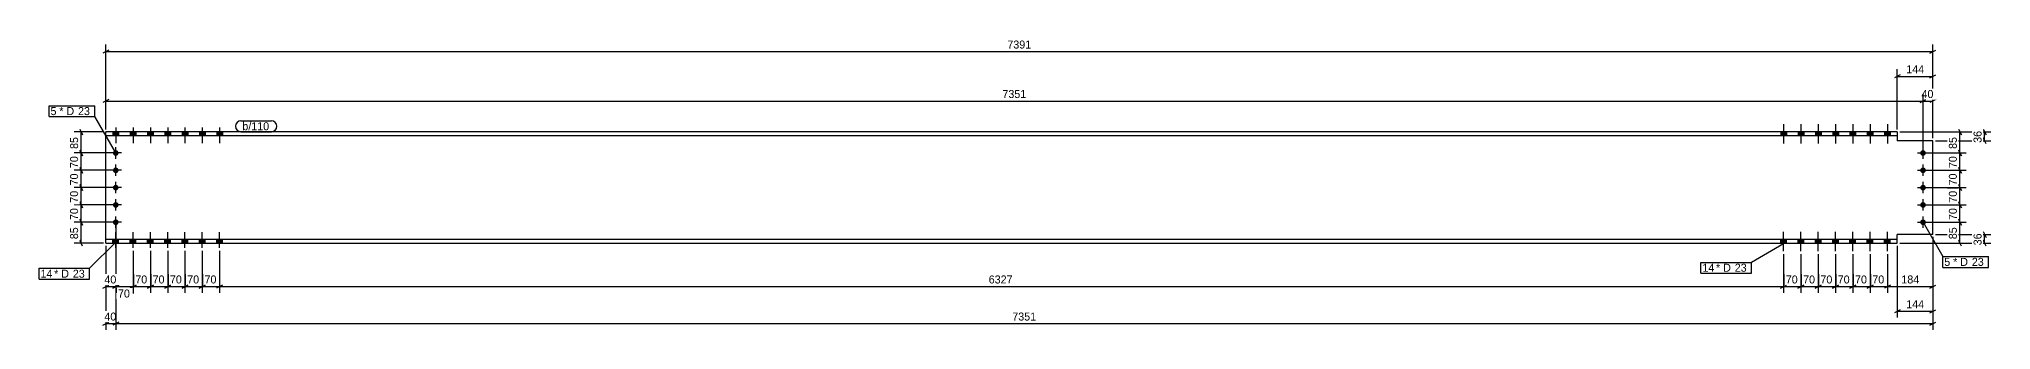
# Model space of a CAD drawing. Header units: millimetres. Extents: x 26 to 20689, y 32 to 1208.
# Drawn here: x 12793 to 20689, y 32 to 1208 of the extents above; entities that cross this region are included whole.
import ezdxf

# ---------------------------------------------------------------- set-up
doc = ezdxf.new("R2010")
doc.units = ezdxf.units.MM
doc.styles.add('Comic Sans MS', font='COMIC.TTF', dxfattribs={"height": 0.2})

msp = doc.modelspace()

# ---------------------------------------------------------------- hatches: boundary and pattern name
at = {"linetype": 'Continuous'}
for points in [[(13092.1, 818), (13115.1, 818), (13115.1, 832.6), (13092.1, 832.6)], [(13092.1, 818), (13115.1, 818), (13115.1, 832.6), (13092.1, 832.6)], [(13162.1, 818), (13185.1, 818), (13185.1, 832.6), (13162.1, 832.6)], [(13162.1, 818), (13185.1, 818), (13185.1, 832.6), (13162.1, 832.6)], [(13232.1, 818), (13255.1, 818), (13255.1, 832.6), (13232.1, 832.6)], [(13232.1, 818), (13255.1, 818), (13255.1, 832.6), (13232.1, 832.6)], [(13302.1, 818), (13325.1, 818), (13325.1, 832.6), (13302.1, 832.6)], [(13302.1, 818), (13325.1, 818), (13325.1, 832.6), (13302.1, 832.6)], [(13372.1, 818), (13395.1, 818), (13395.1, 832.6), (13372.1, 832.6)], [(13372.1, 818), (13395.1, 818), (13395.1, 832.6), (13372.1, 832.6)], [(13442.1, 818), (13465.1, 818), (13465.1, 832.6), (13442.1, 832.6)], [(13442.1, 818), (13465.1, 818), (13465.1, 832.6), (13442.1, 832.6)], [(13512.1, 818), (13535.1, 818), (13535.1, 832.6), (13512.1, 832.6)], [(13512.1, 818), (13535.1, 818), (13535.1, 832.6), (13512.1, 832.6)], [(19861.9, 832.6), (19838.9, 832.6), (19838.9, 818), (19861.9, 818)], [(19861.9, 832.6), (19838.9, 832.6), (19838.9, 818), (19861.9, 818)], [(19931.9, 832.6), (19908.9, 832.6), (19908.9, 818), (19931.9, 818)], [(19931.9, 832.6), (19908.9, 832.6), (19908.9, 818), (19931.9, 818)], [(20001.9, 832.6), (19978.9, 832.6), (19978.9, 818), (20001.9, 818)], [(20001.9, 832.6), (19978.9, 832.6), (19978.9, 818), (20001.9, 818)], [(20071.9, 832.6), (20048.9, 832.6), (20048.9, 818), (20071.9, 818)], [(20071.9, 832.6), (20048.9, 832.6), (20048.9, 818), (20071.9, 818)], [(20141.9, 832.6), (20118.9, 832.6), (20118.9, 818), (20141.9, 818)], [(20141.9, 832.6), (20118.9, 832.6), (20118.9, 818), (20141.9, 818)], [(20211.9, 832.6), (20188.9, 832.6), (20188.9, 818), (20211.9, 818)], [(20211.9, 832.6), (20188.9, 832.6), (20188.9, 818), (20211.9, 818)], [(20281.9, 832.6), (20258.9, 832.6), (20258.9, 818), (20281.9, 818)], [(20281.9, 832.6), (20258.9, 832.6), (20258.9, 818), (20281.9, 818)], [(13092.1, 747.6, -1), (13115.1, 747.6, -1)], [(20402.9, 747.6, -1), (20425.9, 747.6, -1)], [(13092.1, 677.6, -1), (13115.1, 677.6, -1)], [(20402.9, 677.6, -1), (20425.9, 677.6, -1)], [(13092.1, 607.6, -1), (13115.1, 607.6, -1)], [(20402.9, 607.6, -1), (20425.9, 607.6, -1)], [(13092.1, 537.6, -1), (13115.1, 537.6, -1)], [(13092.1, 467.6, -1), (13115.1, 467.6, -1)], [(20402.9, 537.6, -1), (20425.9, 537.6, -1)], [(20402.9, 467.6, -1), (20425.9, 467.6, -1)], [(13092.1, 382.6), (13115.1, 382.6), (13115.1, 397.2), (13092.1, 397.2)], [(13092.1, 382.6), (13115.1, 382.6), (13115.1, 397.2), (13092.1, 397.2)], [(13162.1, 382.6), (13185.1, 382.6), (13185.1, 397.2), (13162.1, 397.2)], [(13162.1, 382.6), (13185.1, 382.6), (13185.1, 397.2), (13162.1, 397.2)], [(13232.1, 382.6), (13255.1, 382.6), (13255.1, 397.2), (13232.1, 397.2)], [(13232.1, 382.6), (13255.1, 382.6), (13255.1, 397.2), (13232.1, 397.2)], [(13302.1, 382.6), (13325.1, 382.6), (13325.1, 397.2), (13302.1, 397.2)], [(13302.1, 382.6), (13325.1, 382.6), (13325.1, 397.2), (13302.1, 397.2)], [(13372.1, 382.6), (13395.1, 382.6), (13395.1, 397.2), (13372.1, 397.2)], [(13372.1, 382.6), (13395.1, 382.6), (13395.1, 397.2), (13372.1, 397.2)], [(13442.1, 382.6), (13465.1, 382.6), (13465.1, 397.2), (13442.1, 397.2)], [(13442.1, 382.6), (13465.1, 382.6), (13465.1, 397.2), (13442.1, 397.2)], [(13512.1, 382.6), (13535.1, 382.6), (13535.1, 397.2), (13512.1, 397.2)], [(13512.1, 382.6), (13535.1, 382.6), (13535.1, 397.2), (13512.1, 397.2)], [(19861.9, 397.2), (19838.9, 397.2), (19838.9, 382.6), (19861.9, 382.6)], [(19861.9, 397.2), (19838.9, 397.2), (19838.9, 382.6), (19861.9, 382.6)], [(19931.9, 397.2), (19908.9, 397.2), (19908.9, 382.6), (19931.9, 382.6)], [(19931.9, 397.2), (19908.9, 397.2), (19908.9, 382.6), (19931.9, 382.6)], [(20001.9, 397.2), (19978.9, 397.2), (19978.9, 382.6), (20001.9, 382.6)], [(20001.9, 397.2), (19978.9, 397.2), (19978.9, 382.6), (20001.9, 382.6)], [(20071.9, 397.2), (20048.9, 397.2), (20048.9, 382.6), (20071.9, 382.6)], [(20071.9, 397.2), (20048.9, 397.2), (20048.9, 382.6), (20071.9, 382.6)], [(20141.9, 397.2), (20118.9, 397.2), (20118.9, 382.6), (20141.9, 382.6)], [(20141.9, 397.2), (20118.9, 397.2), (20118.9, 382.6), (20141.9, 382.6)], [(20211.9, 397.2), (20188.9, 397.2), (20188.9, 382.6), (20211.9, 382.6)], [(20211.9, 397.2), (20188.9, 397.2), (20188.9, 382.6), (20211.9, 382.6)], [(20281.9, 397.2), (20258.9, 397.2), (20258.9, 382.6), (20281.9, 382.6)], [(20281.9, 397.2), (20258.9, 397.2), (20258.9, 382.6), (20281.9, 382.6)]]:
    msp.add_hatch(color=3, dxfattribs=at).paths.add_polyline_path(points)

# ---------------------------------------------------------------- linework, layer by layer
at = {"color": 8, "linetype": 'Continuous'}
for p, q in [((13063.6, 842.6), (13063.6, 1186)), ((20454.4, 807), (20454.4, 1186)), ((13075.6, 1163.6), (13051.6, 1151.6)), ((13063.6, 1157.6), (20454.4, 1157.6)), ((20442.4, 1151.6), (20466.4, 1163.6)), ((20322.4, 1063.6), (20298.4, 1051.6)), ((20310.4, 842.6), (20310.4, 1086)), ((20310.4, 1057.6), (20454.4, 1057.6)), ((20442.4, 1051.6), (20466.4, 1063.6)), ((20454.4, 807), (20454.4, 1086)), ((13075.6, 963.6), (13051.6, 951.6)), ((13063.6, 842.6), (13063.6, 986)), ((20402.4, 951.6), (20426.4, 963.6)), ((20414.4, 757.6), (20414.4, 986)), ((20414.4, 957.6), (20454.4, 957.6)), ((20466.4, 963.6), (20442.4, 951.6)), ((20454.4, 807), (20454.4, 986)), ((13053.6, 832.6), (12935.2, 832.6)), ((12957.6, 844.6), (12969.6, 820.6)), ((12963.6, 747.6), (12963.6, 832.6)), ((20320.4, 832.6), (20689.2, 832.6)), ((20464.4, 797), (20689.2, 797)), ((20557.6, 844.6), (20569.6, 820.6)), ((20563.6, 747.6), (20563.6, 832.6)), ((20657.6, 844.6), (20669.6, 820.6)), ((20669.6, 785), (20657.6, 809)), ((20663.6, 797), (20663.6, 832.6)), ((13093.6, 747.6), (12935.2, 747.6)), ((12969.6, 735.6), (12957.6, 759.6)), ((20569.6, 735.6), (20557.6, 759.6)), ((13093.6, 677.6), (12935.2, 677.6)), ((12969.6, 665.6), (12957.6, 689.6)), ((20424.4, 677.6), (20589.2, 677.6)), ((20569.6, 665.6), (20557.6, 689.6)), ((13093.6, 607.6), (12935.2, 607.6)), ((12969.6, 595.6), (12957.6, 619.6)), ((20424.4, 607.6), (20589.2, 607.6)), ((20557.6, 619.6), (20569.6, 595.6)), ((20563.6, 537.6), (20563.6, 607.6)), ((13093.6, 537.6), (12935.2, 537.6)), ((12957.6, 549.6), (12969.6, 525.6)), ((12969.6, 455.6), (12957.6, 479.6)), ((12963.6, 467.6), (12963.6, 537.6)), ((20424.4, 537.6), (20589.2, 537.6)), ((20569.6, 525.6), (20557.6, 549.6)), ((20569.6, 455.6), (20557.6, 479.6)), ((13093.6, 467.6), (12935.2, 467.6)), ((13103.6, 457.6), (13103.6, 32)), ((13103.6, 457.6), (13103.6, 179.2)), ((20454.4, 408.2), (20454.4, 182)), ((20454.4, 408.2), (20454.4, 32)), ((20454.4, 408.2), (20454.4, 82)), ((20464.4, 418.2), (20689.2, 418.2)), ((20657.6, 430.2), (20669.6, 406.2)), ((20663.6, 382.6), (20663.6, 418.2)), ((13053.6, 382.6), (12935.2, 382.6)), ((12969.6, 370.6), (12957.6, 394.6)), ((13063.6, 372.6), (13063.6, 32)), ((13063.6, 372.6), (13063.6, 182)), ((13173.6, 352.4), (13173.6, 182)), ((13243.6, 352.4), (13243.6, 182)), ((13313.6, 352.4), (13313.6, 182)), ((13383.6, 352.4), (13383.6, 182)), ((13453.6, 352.4), (13453.6, 182)), ((13523.6, 352.4), (13523.6, 182)), ((13523.6, 352.4), (13523.6, 182)), ((19850.4, 337.9), (19850.4, 182)), ((19920.4, 337.9), (19920.4, 182)), ((19990.4, 337.9), (19990.4, 182)), ((20060.4, 337.9), (20060.4, 182)), ((20130.4, 337.9), (20130.4, 182)), ((20200.4, 337.9), (20200.4, 182)), ((20270.4, 337.9), (20270.4, 182)), ((20320.4, 382.6), (20689.2, 382.6)), ((20569.6, 370.6), (20557.6, 394.6)), ((20669.6, 370.6), (20657.6, 394.6)), ((13091.6, 201.6), (13115.6, 213.6)), ((13161.6, 201.6), (13185.6, 213.6)), ((13231.6, 201.6), (13255.6, 213.6)), ((13301.6, 201.6), (13325.6, 213.6)), ((13371.6, 201.6), (13395.6, 213.6)), ((13441.6, 201.6), (13465.6, 213.6)), ((13453.6, 207.6), (13523.6, 207.6)), ((13535.6, 213.6), (13511.6, 201.6)), ((13535.6, 213.6), (13511.6, 201.6)), ((19838.4, 201.6), (19862.4, 213.6)), ((19908.4, 201.6), (19932.4, 213.6)), ((19978.4, 201.6), (20002.4, 213.6)), ((20048.4, 201.6), (20072.4, 213.6)), ((20118.4, 201.6), (20142.4, 213.6)), ((20188.4, 201.6), (20212.4, 213.6)), ((20200.4, 207.6), (20270.4, 207.6)), ((20282.4, 213.6), (20258.4, 201.6)), ((20442.4, 201.6), (20466.4, 213.6)), ((20322.4, 113.6), (20298.4, 101.6)), ((20310.4, 107.6), (20454.4, 107.6)), ((20442.4, 101.6), (20466.4, 113.6)), ((13051.6, 51.6), (13075.6, 63.6)), ((13063.6, 57.6), (13103.6, 57.6)), ((13115.6, 63.6), (13091.6, 51.6)), ((20442.4, 51.6), (20466.4, 63.6))]:
    msp.add_line(p, q, dxfattribs=at)
at = {"color": 7, "linetype": 'Continuous'}
for p, q in [((13063.6, 382.6), (13063.6, 832.6)), ((20310.4, 832.6), (13063.6, 832.6)), ((13063.6, 818), (20310.4, 818)), ((20310.4, 832.6), (20310.4, 818)), ((20310.4, 818), (20310.4, 797)), ((20454.4, 797), (20310.4, 797)), ((20454.4, 418.2), (20454.4, 797)), ((20310.4, 397.2), (13063.6, 397.2)), ((20454.4, 418.2), (20310.4, 418.2)), ((20310.4, 382.6), (20310.4, 418.2)), ((13063.6, 382.6), (20310.4, 382.6))]:
    msp.add_line(p, q, dxfattribs=at)
at = {"color": 3, "linetype": 'Continuous'}
for p, q in [((13092.1, 832.6), (13092.1, 818)), ((13092.1, 832.6), (13092.1, 818)), ((13103.6, 850.8), (13103.6, 787.6)), ((13103.6, 850.8), (13103.6, 787.6)), ((13115.1, 832.6), (13115.1, 818)), ((13115.1, 832.6), (13115.1, 818)), ((13162.1, 832.6), (13162.1, 818)), ((13162.1, 832.6), (13162.1, 818)), ((13173.6, 850.8), (13173.6, 787.6)), ((13173.6, 850.8), (13173.6, 787.6)), ((13185.1, 832.6), (13185.1, 818)), ((13185.1, 832.6), (13185.1, 818)), ((13232.1, 832.6), (13232.1, 818)), ((13232.1, 832.6), (13232.1, 818)), ((13243.6, 850.8), (13243.6, 787.6)), ((13243.6, 850.8), (13243.6, 787.6)), ((13255.1, 832.6), (13255.1, 818)), ((13255.1, 832.6), (13255.1, 818)), ((13302.1, 832.6), (13302.1, 818)), ((13302.1, 832.6), (13302.1, 818)), ((13313.6, 850.8), (13313.6, 787.6)), ((13313.6, 850.8), (13313.6, 787.6)), ((13325.1, 832.6), (13325.1, 818)), ((13325.1, 832.6), (13325.1, 818)), ((13372.1, 832.6), (13372.1, 818)), ((13372.1, 832.6), (13372.1, 818)), ((13383.6, 850.8), (13383.6, 787.6)), ((13383.6, 850.8), (13383.6, 787.6)), ((13395.1, 832.6), (13395.1, 818)), ((13395.1, 832.6), (13395.1, 818)), ((13442.1, 832.6), (13442.1, 818)), ((13442.1, 832.6), (13442.1, 818)), ((13453.6, 850.8), (13453.6, 787.6)), ((13453.6, 850.8), (13453.6, 787.6)), ((13465.1, 832.6), (13465.1, 818)), ((13465.1, 832.6), (13465.1, 818)), ((13512.1, 832.6), (13512.1, 818)), ((13512.1, 832.6), (13512.1, 818)), ((13523.6, 850.8), (13523.6, 787.6)), ((13523.6, 850.8), (13523.6, 787.6)), ((13535.1, 832.6), (13535.1, 818)), ((13535.1, 832.6), (13535.1, 818)), ((19838.9, 832.6), (19838.9, 818)), ((19838.9, 832.6), (19838.9, 818)), ((19850.4, 864.8), (19850.4, 786.6)), ((19850.4, 864.8), (19850.4, 786.6)), ((19861.9, 832.6), (19861.9, 818)), ((19861.9, 832.6), (19861.9, 818)), ((19908.9, 832.6), (19908.9, 818)), ((19908.9, 832.6), (19908.9, 818)), ((19920.4, 864.8), (19920.4, 786.6)), ((19920.4, 864.8), (19920.4, 786.6)), ((19931.9, 832.6), (19931.9, 818)), ((19931.9, 832.6), (19931.9, 818)), ((19978.9, 832.6), (19978.9, 818)), ((19978.9, 832.6), (19978.9, 818)), ((19990.4, 864.8), (19990.4, 786.6)), ((19990.4, 864.8), (19990.4, 786.6)), ((20001.9, 832.6), (20001.9, 818)), ((20001.9, 832.6), (20001.9, 818)), ((20048.9, 832.6), (20048.9, 818)), ((20048.9, 832.6), (20048.9, 818)), ((20060.4, 864.8), (20060.4, 786.6)), ((20060.4, 864.8), (20060.4, 786.6)), ((20071.9, 832.6), (20071.9, 818)), ((20071.9, 832.6), (20071.9, 818)), ((20118.9, 832.6), (20118.9, 818)), ((20118.9, 832.6), (20118.9, 818)), ((20130.4, 864.8), (20130.4, 786.6)), ((20130.4, 864.8), (20130.4, 786.6)), ((20141.9, 832.6), (20141.9, 818)), ((20141.9, 832.6), (20141.9, 818)), ((20188.9, 832.6), (20188.9, 818)), ((20188.9, 832.6), (20188.9, 818)), ((20200.4, 864.8), (20200.4, 786.6)), ((20200.4, 864.8), (20200.4, 786.6)), ((20211.9, 832.6), (20211.9, 818)), ((20211.9, 832.6), (20211.9, 818)), ((20258.9, 832.6), (20258.9, 818)), ((20258.9, 832.6), (20258.9, 818)), ((20270.4, 864.8), (20270.4, 786.6)), ((20270.4, 864.8), (20270.4, 786.6)), ((20281.9, 832.6), (20281.9, 818)), ((20281.9, 832.6), (20281.9, 818)), ((13126.6, 747.6), (13080.6, 747.6)), ((13103.6, 724.6), (13103.6, 770.6)), ((20391.4, 747.6), (20437.4, 747.6)), ((20414.4, 724.6), (20414.4, 770.6)), ((13126.6, 677.6), (13080.6, 677.6)), ((13103.6, 654.6), (13103.6, 700.6)), ((20391.4, 677.6), (20437.4, 677.6)), ((20414.4, 654.6), (20414.4, 700.6)), ((13126.6, 607.6), (13080.6, 607.6)), ((13103.6, 584.6), (13103.6, 630.6)), ((13103.6, 514.6), (13103.6, 560.6)), ((20391.4, 607.6), (20437.4, 607.6)), ((20414.4, 584.6), (20414.4, 630.6)), ((20414.4, 514.6), (20414.4, 560.6)), ((13126.6, 537.6), (13080.6, 537.6)), ((13103.6, 444.6), (13103.6, 490.6)), ((20391.4, 537.6), (20437.4, 537.6)), ((20414.4, 444.6), (20414.4, 490.6)), ((13126.6, 467.6), (13080.6, 467.6)), ((13092.1, 382.6), (13092.1, 397.2)), ((13092.1, 382.6), (13092.1, 397.2)), ((13103.6, 364.4), (13103.6, 427.6)), ((13103.6, 364.4), (13103.6, 427.6)), ((13115.1, 382.6), (13115.1, 397.2)), ((13115.1, 382.6), (13115.1, 397.2)), ((13162.1, 382.6), (13162.1, 397.2)), ((13162.1, 382.6), (13162.1, 397.2)), ((13173.6, 364.4), (13173.6, 427.6)), ((13173.6, 364.4), (13173.6, 427.6)), ((13185.1, 382.6), (13185.1, 397.2)), ((13185.1, 382.6), (13185.1, 397.2)), ((13232.1, 382.6), (13232.1, 397.2)), ((13232.1, 382.6), (13232.1, 397.2)), ((13243.6, 364.4), (13243.6, 427.6)), ((13243.6, 364.4), (13243.6, 427.6)), ((13255.1, 382.6), (13255.1, 397.2)), ((13255.1, 382.6), (13255.1, 397.2)), ((13302.1, 382.6), (13302.1, 397.2)), ((13302.1, 382.6), (13302.1, 397.2)), ((13313.6, 364.4), (13313.6, 427.6)), ((13313.6, 364.4), (13313.6, 427.6)), ((13325.1, 382.6), (13325.1, 397.2)), ((13325.1, 382.6), (13325.1, 397.2)), ((13372.1, 382.6), (13372.1, 397.2)), ((13372.1, 382.6), (13372.1, 397.2)), ((13383.6, 364.4), (13383.6, 427.6)), ((13383.6, 364.4), (13383.6, 427.6)), ((13395.1, 382.6), (13395.1, 397.2)), ((13395.1, 382.6), (13395.1, 397.2)), ((13442.1, 382.6), (13442.1, 397.2)), ((13442.1, 382.6), (13442.1, 397.2)), ((13453.6, 364.4), (13453.6, 427.6)), ((13453.6, 364.4), (13453.6, 427.6)), ((13465.1, 382.6), (13465.1, 397.2)), ((13465.1, 382.6), (13465.1, 397.2)), ((13512.1, 382.6), (13512.1, 397.2)), ((13512.1, 382.6), (13512.1, 397.2)), ((13523.6, 364.4), (13523.6, 427.6)), ((13523.6, 364.4), (13523.6, 427.6)), ((13535.1, 382.6), (13535.1, 397.2)), ((13535.1, 382.6), (13535.1, 397.2)), ((19838.9, 382.6), (19838.9, 397.2)), ((19838.9, 382.6), (19838.9, 397.2)), ((19850.4, 350.4), (19850.4, 428.6)), ((19850.4, 350.4), (19850.4, 428.6)), ((19861.9, 382.6), (19861.9, 397.2)), ((19861.9, 382.6), (19861.9, 397.2)), ((19908.9, 382.6), (19908.9, 397.2)), ((19908.9, 382.6), (19908.9, 397.2)), ((19920.4, 350.4), (19920.4, 428.6)), ((19920.4, 350.4), (19920.4, 428.6)), ((19931.9, 382.6), (19931.9, 397.2)), ((19931.9, 382.6), (19931.9, 397.2)), ((19978.9, 382.6), (19978.9, 397.2)), ((19978.9, 382.6), (19978.9, 397.2)), ((19990.4, 350.4), (19990.4, 428.6)), ((19990.4, 350.4), (19990.4, 428.6)), ((20001.9, 382.6), (20001.9, 397.2)), ((20001.9, 382.6), (20001.9, 397.2)), ((20048.9, 382.6), (20048.9, 397.2)), ((20048.9, 382.6), (20048.9, 397.2)), ((20060.4, 350.4), (20060.4, 428.6)), ((20060.4, 350.4), (20060.4, 428.6)), ((20071.9, 382.6), (20071.9, 397.2)), ((20071.9, 382.6), (20071.9, 397.2)), ((20118.9, 382.6), (20118.9, 397.2)), ((20118.9, 382.6), (20118.9, 397.2)), ((20130.4, 350.4), (20130.4, 428.6)), ((20130.4, 350.4), (20130.4, 428.6)), ((20141.9, 382.6), (20141.9, 397.2)), ((20141.9, 382.6), (20141.9, 397.2)), ((20188.9, 382.6), (20188.9, 397.2)), ((20188.9, 382.6), (20188.9, 397.2)), ((20200.4, 350.4), (20200.4, 428.6)), ((20200.4, 350.4), (20200.4, 428.6)), ((20211.9, 382.6), (20211.9, 397.2)), ((20211.9, 382.6), (20211.9, 397.2)), ((20258.9, 382.6), (20258.9, 397.2)), ((20258.9, 382.6), (20258.9, 397.2)), ((20270.4, 350.4), (20270.4, 428.6)), ((20270.4, 350.4), (20270.4, 428.6)), ((20281.9, 382.6), (20281.9, 397.2)), ((20281.9, 382.6), (20281.9, 397.2)), ((20391.4, 467.6), (20437.4, 467.6))]:
    msp.add_line(p, q, dxfattribs=at)

# ---------------------------------------------------------------- wipeouts: each hides what was drawn before it
at = {"color": 0}
for points in [[(12865.5, 900.8), (12865.5, 932.8), (12839.5, 932.8), (12839.5, 900.8)], [(20526.5, 291), (20526.5, 323), (20500.4, 323), (20500.4, 291)], [(12844.5, 243.3), (12844.5, 275.3), (12799.2, 275.3), (12799.2, 243.3)], [(19567.4, 267.4), (19567.4, 299.4), (19522.1, 299.4), (19522.1, 267.4)]]:
    msp.add_wipeout(points, dxfattribs=at)

# ---------------------------------------------------------------- next in the draw order: wipeouts: each hides what was drawn before it
for points in [[(16814.1, 1163.6), (16814.1, 1208.4), (16703.9, 1208.4), (16703.9, 1163.6)], [(20424.5, 1063.6), (20424.5, 1108.4), (20340.3, 1108.4), (20340.3, 1063.6)], [(20466.9, 963.6), (20466.9, 1008.4), (20401.9, 1008.4), (20401.9, 963.6)], [(12865.5, 900.8), (12865.5, 932.8), (12839.5, 932.8), (12839.5, 900.8)], [(13727.3, 839.6), (13727.3, 871.6), (13615.6, 871.6), (13615.6, 839.6)], [(12957.6, 822.6), (12912.8, 822.6), (12912.8, 757.6), (12957.6, 757.6)], [(20657.6, 847.3), (20612.8, 847.3), (20612.8, 782.3), (20657.6, 782.3)], [(20557.6, 605.1), (20512.8, 605.1), (20512.8, 540.1), (20557.6, 540.1)], [(12957.6, 535.1), (12912.8, 535.1), (12912.8, 470.1), (12957.6, 470.1)], [(20657.6, 432.9), (20612.8, 432.9), (20612.8, 367.9), (20657.6, 367.9)], [(20526.5, 291), (20526.5, 323), (20500.4, 323), (20500.4, 291)], [(12844.5, 243.3), (12844.5, 275.3), (12799.2, 275.3), (12799.2, 243.3)], [(19567.4, 267.4), (19567.4, 299.4), (19522.1, 299.4), (19522.1, 267.4)], [(20267.9, 213.6), (20267.9, 258.4), (20202.9, 258.4), (20202.9, 213.6)], [(13116.1, 63.6), (13116.1, 108.4), (13051.2, 108.4), (13051.2, 63.6)]]:
    msp.add_wipeout(points, dxfattribs=at)

# ---------------------------------------------------------------- next in the draw order: linework, layer by layer
at = {"color": 8, "linetype": 'Continuous'}
for p, q in [((13063.6, 957.6), (20414.4, 957.6)), ((20402.4, 951.6), (20426.4, 963.6)), ((20414.4, 757.6), (20414.4, 986)), ((20320.4, 832.6), (20589.2, 832.6)), ((13093.6, 747.6), (12935.2, 747.6)), ((12957.6, 759.6), (12969.6, 735.6)), ((12963.6, 677.6), (12963.6, 747.6)), ((20424.4, 747.6), (20589.2, 747.6)), ((20424.4, 607.6), (20589.2, 607.6)), ((20569.6, 595.6), (20557.6, 619.6)), ((13093.6, 537.6), (12935.2, 537.6)), ((12969.6, 525.6), (12957.6, 549.6)), ((12957.6, 479.6), (12969.6, 455.6)), ((20424.4, 537.6), (20589.2, 537.6)), ((20557.6, 549.6), (20569.6, 525.6)), ((20563.6, 467.6), (20563.6, 537.6)), ((13093.6, 467.6), (12935.2, 467.6)), ((12963.6, 382.6), (12963.6, 467.6)), ((13103.6, 457.6), (13103.6, 32)), ((20424.4, 467.6), (20589.2, 467.6)), ((20200.4, 337.9), (20200.4, 182)), ((20270.4, 337.9), (20270.4, 182)), ((20320.4, 382.6), (20589.2, 382.6)), ((20130.4, 207.6), (20200.4, 207.6)), ((20212.4, 213.6), (20188.4, 201.6)), ((20282.4, 213.6), (20258.4, 201.6)), ((20270.4, 207.6), (20454.4, 207.6)), ((13115.6, 63.6), (13091.6, 51.6)), ((13103.6, 57.6), (20454.4, 57.6))]:
    msp.add_line(p, q, dxfattribs=at)
at = {"color": 7, "linetype": 'Continuous'}
for p, q in [((12833.5, 894.8), (12833.5, 938.8)), ((20494.4, 285), (20494.4, 329)), ((12793.2, 237.3), (12793.2, 281.3)), ((19516.1, 261.4), (19516.1, 305.4))]:
    msp.add_line(p, q, dxfattribs=at)

# ---------------------------------------------------------------- next in the draw order: texts
at = {"color": 3, "style": 'Comic Sans MS'}
for s, p in [('7391', (16710.3, 1170)), ('144', (20346.7, 1070)), ('40', (20408.3, 970)), ('70', (20209.3, 220)), ('40', (13057.6, 70))]:
    msp.add_text(s, height=32.38, dxfattribs=at).set_placement(p)
for s, p in [('85', (12951.2, 764)), ('36', (20651.2, 788.7)), ('70', (20551.2, 546.5)), ('70', (12951.2, 476.5)), ('36', (20651.2, 374.3))]:
    msp.add_text(s, height=32.38, rotation=90.00021, dxfattribs=at).set_placement(p)

# ---------------------------------------------------------------- next in the draw order: wipeouts: each hides what was drawn before it
at = {"color": 0}
for points in [[(12941.3, 900.8), (12941.3, 932.8), (12875.1, 932.8), (12875.1, 900.8)], [(13727.3, 839.6), (13727.3, 871.6), (13615.6, 871.6), (13615.6, 839.6)], [(20602.3, 291), (20602.3, 323), (20536.1, 323), (20536.1, 291)], [(12920.2, 243.3), (12920.2, 275.3), (12854.1, 275.3), (12854.1, 243.3)], [(19643.2, 267.4), (19643.2, 299.4), (19577, 299.4), (19577, 267.4)]]:
    msp.add_wipeout(points, dxfattribs=at)

# ---------------------------------------------------------------- next in the draw order: linework, layer by layer
at = {"color": 7, "linetype": 'Continuous'}
for p, q in [((13609.6, 877.6), (13733.3, 877.6)), ((13609.6, 833.6), (13733.3, 833.6))]:
    msp.add_line(p, q, dxfattribs=at)
for centre, start, end in [((13609.6, 855.6), 90, 270), ((13733.3, 855.6), 270, 90)]:
    msp.add_arc(centre, 22, start, end, dxfattribs=at)

# ---------------------------------------------------------------- next in the draw order: texts
at = {"color": 3, "style": 'Comic Sans MS'}
msp.add_text('b/110', height=32.38, dxfattribs=at).set_placement((13615.6, 839.6))

# ---------------------------------------------------------------- next in the draw order: wipeouts: each hides what was drawn before it
at = {"color": 0}
for points in [[(16794.1, 963.6), (16794.1, 1008.4), (16683.9, 1008.4), (16683.9, 963.6)], [(12941.3, 900.8), (12941.3, 932.8), (12875.1, 932.8), (12875.1, 900.8)], [(20557.6, 822.6), (20512.8, 822.6), (20512.8, 757.6), (20557.6, 757.6)], [(12957.6, 745.1), (12912.8, 745.1), (12912.8, 680.1), (12957.6, 680.1)], [(20557.6, 535.1), (20512.8, 535.1), (20512.8, 470.1), (20557.6, 470.1)], [(12957.6, 457.6), (12912.8, 457.6), (12912.8, 392.6), (12957.6, 392.6)], [(20602.3, 291), (20602.3, 323), (20536.1, 323), (20536.1, 291)], [(12920.2, 243.3), (12920.2, 275.3), (12854.1, 275.3), (12854.1, 243.3)], [(19643.2, 267.4), (19643.2, 299.4), (19577, 299.4), (19577, 267.4)], [(20197.9, 213.6), (20197.9, 258.4), (20132.9, 258.4), (20132.9, 213.6)], [(20404.5, 213.6), (20404.5, 258.4), (20320.3, 258.4), (20320.3, 213.6)], [(16834.1, 63.6), (16834.1, 108.4), (16723.9, 108.4), (16723.9, 63.6)]]:
    msp.add_wipeout(points, dxfattribs=at)

# ---------------------------------------------------------------- next in the draw order: linework, layer by layer
at = {"color": 8, "linetype": 'Continuous'}
for p, q in [((20424.4, 747.6), (20589.2, 747.6)), ((20557.6, 759.6), (20569.6, 735.6)), ((20563.6, 677.6), (20563.6, 747.6)), ((13093.6, 677.6), (12935.2, 677.6)), ((12957.6, 689.6), (12969.6, 665.6)), ((12963.6, 607.6), (12963.6, 677.6)), ((20557.6, 479.6), (20569.6, 455.6)), ((20424.4, 467.6), (20589.2, 467.6)), ((20563.6, 382.6), (20563.6, 467.6)), ((20130.4, 337.9), (20130.4, 182)), ((20310.4, 372.6), (20310.4, 82)), ((20060.4, 207.6), (20130.4, 207.6)), ((20142.4, 213.6), (20118.4, 201.6))]:
    msp.add_line(p, q, dxfattribs=at)

# ---------------------------------------------------------------- next in the draw order: texts
at = {"color": 3, "style": 'Comic Sans MS'}
for s, height, p in [('7351', 32.38, (16690.3, 970)), ('5', 32.4, (12839.5, 900.8)), ('5', 32.4, (20500.4, 291)), ('14', 32.38, (12799.2, 243.3)), ('14', 32.38, (19522.1, 267.4)), ('70', 32.38, (20139.3, 220)), ('184', 32.38, (20326.7, 220)), ('7351', 32.38, (16730.3, 70))]:
    msp.add_text(s, height=height, dxfattribs=at).set_placement(p)
for s, p in [('85', (20551.2, 764)), ('70', (12951.2, 686.5)), ('70', (20551.2, 476.5)), ('85', (12951.2, 399))]:
    msp.add_text(s, height=32.38, rotation=90.00021, dxfattribs=at).set_placement(p)

# ---------------------------------------------------------------- next in the draw order: wipeouts: each hides what was drawn before it
at = {"color": 0}
for points in [[(13003, 900.8), (13003, 932.8), (12950.9, 932.8), (12950.9, 900.8)], [(20664, 291), (20664, 323), (20611.9, 323), (20611.9, 291)], [(12982, 243.3), (12982, 275.3), (12929.8, 275.3), (12929.8, 243.3)], [(19704.9, 267.4), (19704.9, 299.4), (19652.8, 299.4), (19652.8, 267.4)]]:
    msp.add_wipeout(points, dxfattribs=at)

# ---------------------------------------------------------------- next in the draw order: wipeouts: each hides what was drawn before it
for points in [[(13003, 900.8), (13003, 932.8), (12950.9, 932.8), (12950.9, 900.8)], [(20557.6, 745.1), (20512.8, 745.1), (20512.8, 680.1), (20557.6, 680.1)], [(12957.6, 675.1), (12912.8, 675.1), (12912.8, 610.1), (12957.6, 610.1)], [(20557.6, 457.6), (20512.8, 457.6), (20512.8, 392.6), (20557.6, 392.6)], [(20664, 291), (20664, 323), (20611.9, 323), (20611.9, 291)], [(12982, 243.3), (12982, 275.3), (12929.8, 275.3), (12929.8, 243.3)], [(19704.9, 267.4), (19704.9, 299.4), (19652.8, 299.4), (19652.8, 267.4)], [(20127.9, 213.6), (20127.9, 258.4), (20062.9, 258.4), (20062.9, 213.6)], [(20424.5, 113.6), (20424.5, 158.4), (20340.3, 158.4), (20340.3, 113.6)]]:
    msp.add_wipeout(points, dxfattribs=at)

# ---------------------------------------------------------------- next in the draw order: linework, layer by layer
at = {"color": 7, "linetype": 'Continuous'}
for p, q in [((12833.5, 938.8), (13018.6, 938.8)), ((12833.5, 894.8), (13018.6, 894.8)), ((13018.6, 894.8), (13018.6, 938.8)), ((13103.6, 747.6), (13018.6, 894.8)), ((20414.4, 467.6), (20494.4, 329)), ((19850.4, 380.4), (19720.5, 305.4)), ((20494.4, 329), (20679.6, 329)), ((20679.6, 285), (20679.6, 329)), ((12793.2, 281.3), (12997.6, 281.3)), ((12793.2, 237.3), (12997.6, 237.3)), ((12997.6, 237.3), (12997.6, 281.3)), ((19516.1, 305.4), (19720.5, 305.4)), ((19516.1, 261.4), (19720.5, 261.4)), ((19720.5, 261.4), (19720.5, 305.4)), ((20494.4, 285), (20679.6, 285))]:
    msp.add_line(p, q, dxfattribs=at)
at = {"color": 8, "linetype": 'Continuous'}
for p, q in [((20424.4, 677.6), (20589.2, 677.6)), ((20557.6, 689.6), (20569.6, 665.6)), ((20563.6, 607.6), (20563.6, 677.6)), ((13093.6, 607.6), (12935.2, 607.6)), ((12957.6, 619.6), (12969.6, 595.6)), ((12963.6, 537.6), (12963.6, 607.6)), ((20060.4, 337.9), (20060.4, 182)), ((19990.4, 207.6), (20060.4, 207.6)), ((20072.4, 213.6), (20048.4, 201.6))]:
    msp.add_line(p, q, dxfattribs=at)

# ---------------------------------------------------------------- next in the draw order: texts
at = {"color": 3, "style": 'Comic Sans MS'}
for s, p in [('* D', (12875.1, 900.8)), ('23', (12950.9, 900.8)), ('* D', (20536.1, 291)), ('23', (20611.9, 291)), ('* D', (12854.1, 243.3)), ('23', (12929.8, 243.3)), ('* D', (19577, 267.4)), ('23', (19652.8, 267.4)), ('70', (20069.3, 220)), ('144', (20346.7, 120))]:
    msp.add_text(s, height=32.38, dxfattribs=at).set_placement(p)
for s, p in [('70', (20551.2, 686.5)), ('70', (12951.2, 616.5)), ('85', (20551.2, 399))]:
    msp.add_text(s, height=32.38, rotation=90.00021, dxfattribs=at).set_placement(p)

# ---------------------------------------------------------------- next in the draw order: wipeouts: each hides what was drawn before it
at = {"color": 0}
for points in [[(20557.6, 675.1), (20512.8, 675.1), (20512.8, 610.1), (20557.6, 610.1)], [(12957.6, 605.1), (12912.8, 605.1), (12912.8, 540.1), (12957.6, 540.1)], [(20057.9, 213.6), (20057.9, 258.4), (19992.9, 258.4), (19992.9, 213.6)]]:
    msp.add_wipeout(points, dxfattribs=at)

# ---------------------------------------------------------------- next in the draw order: linework, layer by layer
at = {"color": 8, "linetype": 'Continuous'}
for p, q in [((19990.4, 337.9), (19990.4, 182)), ((19920.4, 207.6), (19990.4, 207.6)), ((20002.4, 213.6), (19978.4, 201.6))]:
    msp.add_line(p, q, dxfattribs=at)

# ---------------------------------------------------------------- next in the draw order: texts
at = {"color": 3, "style": 'Comic Sans MS'}
for p in [(20551.2, 616.5), (12951.2, 546.5)]:
    msp.add_text('70', height=32.38, rotation=90.00021, dxfattribs=at).set_placement(p)
msp.add_text('70', height=32.38, dxfattribs=at).set_placement((19999.3, 220))

# ---------------------------------------------------------------- next in the draw order: wipeouts: each hides what was drawn before it
at = {"color": 0}
msp.add_wipeout([(19987.9, 213.6), (19987.9, 258.4), (19922.9, 258.4), (19922.9, 213.6)], dxfattribs=at)

# ---------------------------------------------------------------- next in the draw order: linework, layer by layer
at = {"color": 8, "linetype": 'Continuous'}
for p, q in [((19920.4, 337.9), (19920.4, 182)), ((19850.4, 207.6), (19920.4, 207.6)), ((19932.4, 213.6), (19908.4, 201.6))]:
    msp.add_line(p, q, dxfattribs=at)

# ---------------------------------------------------------------- next in the draw order: texts
at = {"color": 3, "style": 'Comic Sans MS'}
msp.add_text('70', height=32.38, dxfattribs=at).set_placement((19929.3, 220))

# ---------------------------------------------------------------- next in the draw order: wipeouts: each hides what was drawn before it
at = {"color": 0}
msp.add_wipeout([(19917.9, 213.6), (19917.9, 258.4), (19852.9, 258.4), (19852.9, 213.6)], dxfattribs=at)

# ---------------------------------------------------------------- next in the draw order: linework, layer by layer
at = {"color": 8, "linetype": 'Continuous'}
for p, q in [((19850.4, 337.9), (19850.4, 182)), ((13523.6, 207.6), (19850.4, 207.6)), ((19838.4, 201.6), (19862.4, 213.6))]:
    msp.add_line(p, q, dxfattribs=at)

# ---------------------------------------------------------------- next in the draw order: texts
at = {"color": 3, "style": 'Comic Sans MS'}
msp.add_text('70', height=32.38, dxfattribs=at).set_placement((19859.3, 220))

# ---------------------------------------------------------------- next in the draw order: wipeouts: each hides what was drawn before it
at = {"color": 0}
for points in [[(13521.1, 213.6), (13521.1, 258.4), (13456.2, 258.4), (13456.2, 213.6)], [(16745.5, 213.6), (16745.5, 258.4), (16628.5, 258.4), (16628.5, 213.6)]]:
    msp.add_wipeout(points, dxfattribs=at)

# ---------------------------------------------------------------- next in the draw order: linework, layer by layer
at = {"color": 8, "linetype": 'Continuous'}
for p, q in [((13453.6, 352.4), (13453.6, 182)), ((13383.6, 207.6), (13453.6, 207.6)), ((13465.6, 213.6), (13441.6, 201.6))]:
    msp.add_line(p, q, dxfattribs=at)

# ---------------------------------------------------------------- next in the draw order: texts
at = {"color": 3, "style": 'Comic Sans MS'}
for s, p in [('70', (13462.6, 220)), ('6327', (16634.9, 220))]:
    msp.add_text(s, height=32.38, dxfattribs=at).set_placement(p)

# ---------------------------------------------------------------- next in the draw order: wipeouts: each hides what was drawn before it
at = {"color": 0}
msp.add_wipeout([(13451.1, 213.6), (13451.1, 258.4), (13386.2, 258.4), (13386.2, 213.6)], dxfattribs=at)

# ---------------------------------------------------------------- next in the draw order: linework, layer by layer
at = {"color": 8, "linetype": 'Continuous'}
for p, q in [((13383.6, 352.4), (13383.6, 182)), ((13313.6, 207.6), (13383.6, 207.6)), ((13395.6, 213.6), (13371.6, 201.6))]:
    msp.add_line(p, q, dxfattribs=at)

# ---------------------------------------------------------------- next in the draw order: texts
at = {"color": 3, "style": 'Comic Sans MS'}
msp.add_text('70', height=32.38, dxfattribs=at).set_placement((13392.6, 220))

# ---------------------------------------------------------------- next in the draw order: wipeouts: each hides what was drawn before it
at = {"color": 0}
msp.add_wipeout([(13381.1, 213.6), (13381.1, 258.4), (13316.2, 258.4), (13316.2, 213.6)], dxfattribs=at)

# ---------------------------------------------------------------- next in the draw order: linework, layer by layer
at = {"color": 8, "linetype": 'Continuous'}
for p, q in [((13313.6, 352.4), (13313.6, 182)), ((13243.6, 207.6), (13313.6, 207.6)), ((13325.6, 213.6), (13301.6, 201.6))]:
    msp.add_line(p, q, dxfattribs=at)

# ---------------------------------------------------------------- next in the draw order: texts
at = {"color": 3, "style": 'Comic Sans MS'}
msp.add_text('70', height=32.38, dxfattribs=at).set_placement((13322.6, 220))

# ---------------------------------------------------------------- next in the draw order: wipeouts: each hides what was drawn before it
at = {"color": 0}
msp.add_wipeout([(13311.1, 213.6), (13311.1, 258.4), (13246.2, 258.4), (13246.2, 213.6)], dxfattribs=at)

# ---------------------------------------------------------------- next in the draw order: linework, layer by layer
at = {"color": 8, "linetype": 'Continuous'}
for p, q in [((13243.6, 352.4), (13243.6, 182)), ((13173.6, 207.6), (13243.6, 207.6)), ((13255.6, 213.6), (13231.6, 201.6))]:
    msp.add_line(p, q, dxfattribs=at)

# ---------------------------------------------------------------- next in the draw order: texts
at = {"color": 3, "style": 'Comic Sans MS'}
msp.add_text('70', height=32.38, dxfattribs=at).set_placement((13252.6, 220))

# ---------------------------------------------------------------- next in the draw order: wipeouts: each hides what was drawn before it
at = {"color": 0}
msp.add_wipeout([(13241.1, 213.6), (13241.1, 258.4), (13176.2, 258.4), (13176.2, 213.6)], dxfattribs=at)

# ---------------------------------------------------------------- next in the draw order: linework, layer by layer
at = {"color": 8, "linetype": 'Continuous'}
for p, q in [((13173.6, 352.4), (13173.6, 179.2)), ((13103.6, 207.6), (13173.6, 207.6)), ((13185.6, 213.6), (13161.6, 201.6))]:
    msp.add_line(p, q, dxfattribs=at)

# ---------------------------------------------------------------- next in the draw order: texts
at = {"color": 3, "style": 'Comic Sans MS'}
msp.add_text('70', height=32.38, dxfattribs=at).set_placement((13182.6, 220))

# ---------------------------------------------------------------- next in the draw order: wipeouts: each hides what was drawn before it
at = {"color": 0}
msp.add_wipeout([(13171.1, 156.8), (13171.1, 201.6), (13106.2, 201.6), (13106.2, 156.8)], dxfattribs=at)

# ---------------------------------------------------------------- next in the draw order: linework, layer by layer
at = {"color": 8, "linetype": 'Continuous'}
for p, q in [((13103.6, 457.6), (13103.6, 182)), ((13051.6, 201.6), (13075.6, 213.6)), ((13063.6, 207.6), (13103.6, 207.6)), ((13115.6, 213.6), (13091.6, 201.6))]:
    msp.add_line(p, q, dxfattribs=at)

# ---------------------------------------------------------------- next in the draw order: texts
at = {"color": 3, "style": 'Comic Sans MS'}
msp.add_text('70', height=32.38, dxfattribs=at).set_placement((13112.6, 163.2))

# ---------------------------------------------------------------- next in the draw order: wipeouts: each hides what was drawn before it
at = {"color": 0}
msp.add_wipeout([(13116.1, 213.6), (13116.1, 258.4), (13051.2, 258.4), (13051.2, 213.6)], dxfattribs=at)

# ---------------------------------------------------------------- next in the draw order: linework, layer by layer
at = {"color": 7, "linetype": 'Continuous'}
msp.add_line((13103.6, 387.4), (12997.6, 281.3), dxfattribs=at)

# ---------------------------------------------------------------- next in the draw order: texts
at = {"color": 3, "style": 'Comic Sans MS'}
msp.add_text('40', height=32.38, dxfattribs=at).set_placement((13057.6, 220))

doc.saveas('drawing.dxf')
